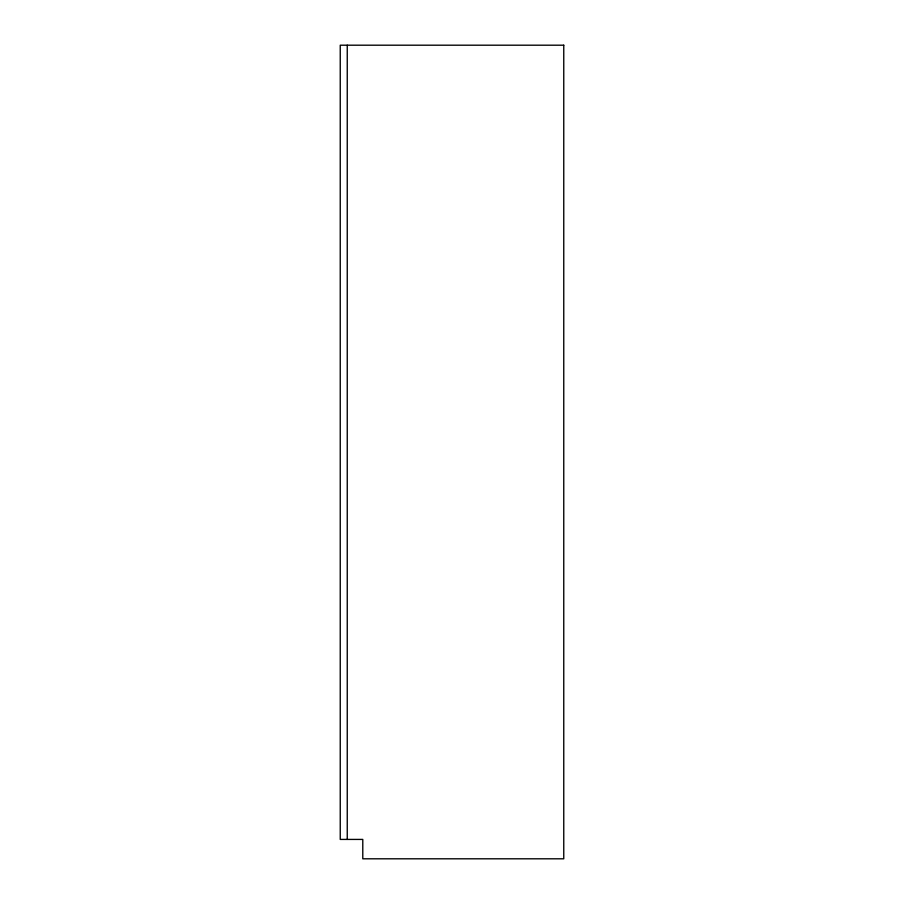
<?xml version="1.0" encoding="UTF-8"?>
<svg xmlns="http://www.w3.org/2000/svg" width="904" height="904" viewBox="0 0 904 904"><rect width="100%" height="100%" fill="white"/><g stroke="black" fill="none" stroke-linecap="round" stroke-linejoin="round"><path stroke-width="1.36" d="M347.249 45.2L347.249 839.42M563.757 45.2L340.243 45.2L340.243 839.42L362.786 839.42L362.786 858.8L563.757 858.8L563.757 45.2"/></g></svg>
